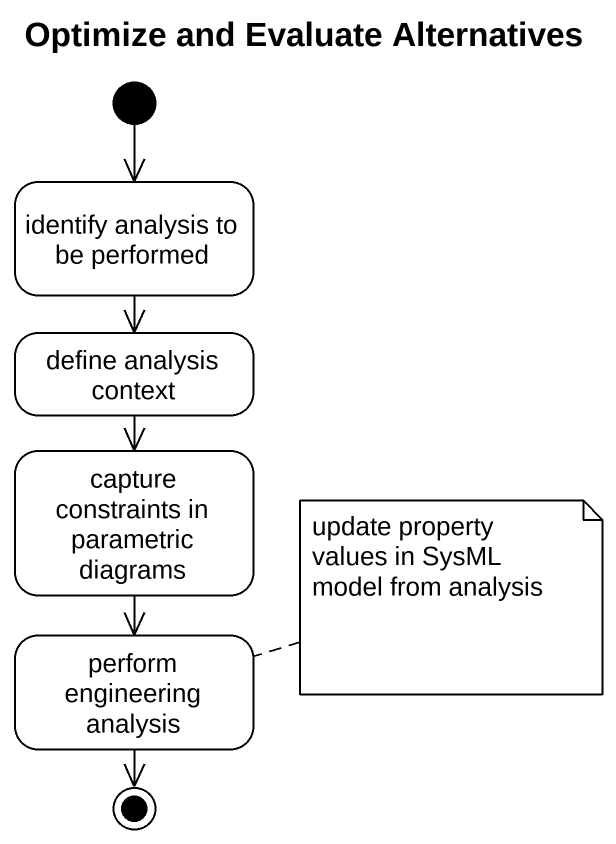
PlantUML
@startuml
title Optimize and Evaluate Alternatives
hide empty description
state "identify analysis to be performed" as identify_analysis_to_be
state "define analysis context" as define_analysis_context
state "capture constraints in parametric diagrams" as capture_constraints_in
state "perform engineering analysis" as perform_engineering_analysis
[*] --> identify_analysis_to_be
identify_analysis_to_be --> define_analysis_context
define_analysis_context --> capture_constraints_in
capture_constraints_in --> perform_engineering_analysis
perform_engineering_analysis --> [*]
note right of perform_engineering_analysis : update property values in SysML model from analysis
@enduml
